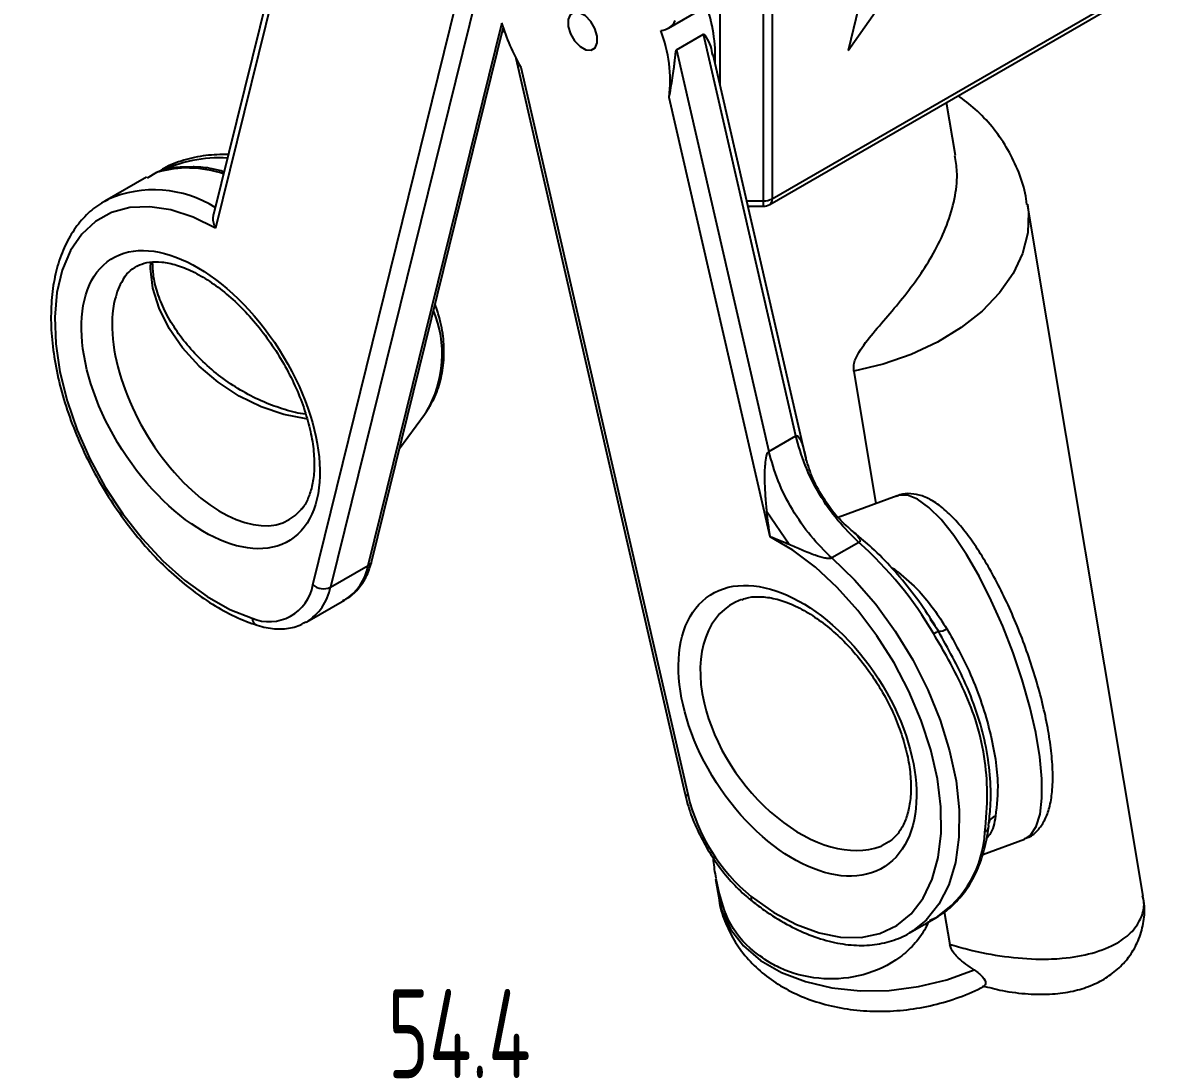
# Model space of a CAD drawing. Header units: millimetres. Extents: x 227 to 1067, y 103 to 697.
# Drawn here: x 733.4 to 823.1, y 464.9 to 546.5 of the extents above; entities that cross this region are included whole.
import ezdxf

# ---------------------------------------------------------------- set-up
doc = ezdxf.new("R2010")
doc.units = ezdxf.units.MM
doc.header["$LTSCALE"] = 2
doc.header["$PDSIZE"] = -1
doc.layers.add('7标注层', color=4, linetype='Continuous')
doc.styles.add('PC_TEXTSTYLE', font='ISOCP.SHX', dxfattribs={"width": 0.707, "bigfont": 'GBCBIG.SHX'})
doc.dimstyles.new('GB_LINEAR', dxfattribs={"dimtxt": 3.5, "dimasz": 3.5, "dimexe": 1, "dimexo": 0, "dimgap": 1.5, "dimtad": 1, "dimdsep": 46, "dimtxsty": 'PC_TEXTSTYLE', "dimcen": 0, "dimclrd": 256, "dimclrt": 3, "dimadec": 0, "dimazin": 2, "dimtp": 0.1, "dimtm": 0.1, "dimtfac": 0.71, "dimtdec": 3, "dimtmove": 0, "dimatfit": 3, "dimfxl": 1, "dimtfill": 1, "dimarcsym": 0})

# ---------------------------------------------------------------- blocks, each defined once
blk = doc.blocks.new('*D15')
at = {"layer": '7标注层', "color": 0, "lineweight": -2}
for p, q in [((647.533, 384.034), (647.533, 462.869)), ((740.533, 384.034), (740.533, 462.869))]:
    blk.add_line(p, q, dxfattribs=at)
at = {"layer": '7标注层', "lineweight": -2}
blk.add_line((654.533, 460.869), (733.533, 460.869), dxfattribs=at)
at = {"layer": '7标注层'}
for points in [[(654.533, 462.036), (654.533, 459.702), (647.533, 460.869)], [(733.533, 459.702), (733.533, 462.036), (740.533, 460.869)]]:
    blk.add_solid(points, dxfattribs=at)
at = {"layer": 'Defpoints', "color": 0}
for p in [(740.533, 460.869), (647.533, 384.034), (740.533, 384.034)]:
    blk.add_point(p, dxfattribs=at)
at = {"layer": '7标注层', "color": 3, "insert": (694.033, 467.021), "char_height": 7, "attachment_point": 5, "style": 'PC_TEXTSTYLE', "bg_fill": 3, "box_fill_scale": 1.1, "bg_fill_color": 257, "bg_fill_transparency": 0}
blk.add_mtext('93', dxfattribs=at)
blk = doc.blocks.new('*D16')
at = {"layer": '7标注层', "color": 0, "lineweight": -2}
for p, q in [((740.533, 400.804), (740.533, 462.869)), ((794.933, 399.244), (794.933, 462.869))]:
    blk.add_line(p, q, dxfattribs=at)
at = {"layer": '7标注层', "lineweight": -2}
blk.add_line((747.533, 460.869), (787.933, 460.869), dxfattribs=at)
at = {"layer": '7标注层'}
for points in [[(747.533, 462.036), (747.533, 459.702), (740.533, 460.869)], [(787.933, 459.702), (787.933, 462.036), (794.933, 460.869)]]:
    blk.add_solid(points, dxfattribs=at)
at = {"layer": 'Defpoints', "color": 0}
for p in [(794.933, 460.869), (740.533, 400.804), (794.933, 399.244)]:
    blk.add_point(p, dxfattribs=at)
at = {"layer": '7标注层', "color": 3, "insert": (767.733, 467.019), "char_height": 7, "attachment_point": 5, "style": 'PC_TEXTSTYLE', "bg_fill": 3, "box_fill_scale": 1.1, "bg_fill_color": 257, "bg_fill_transparency": 0}
blk.add_mtext('54.4', dxfattribs=at)

msp = doc.modelspace()

# ---------------------------------------------------------------- linework, layer by layer
at = {"color": 7, "linetype": 'Continuous', "lineweight": 25}
for p, q in [((755.617, 560.682), (748.407, 531.451)), ((755.881, 560.034), (748.566, 530.379)), ((791.646, 532.52), (791.646, 554.811)), ((792.353, 554.98), (792.353, 532.689)), ((792.146, 532.231), (822.885, 549.976)), ((792.353, 532.689), (823.092, 550.434)), ((756.214, 502.319), (767.493, 548.045)), ((784.181, 546.101), (787.716, 548.142)), ((799.131, 547.701), (798.321, 544.354)), ((798.321, 544.354), (800.442, 547.358)), ((760.862, 504.202), (771.195, 546.094)), ((771.144, 545.889), (771.294, 545.802)), ((784.826, 544.392), (786.947, 545.617)), ((794.201, 514.032), (786.947, 545.617)), ((784.826, 544.392), (792.079, 512.808)), ((772.185, 543.741), (785.459, 485.943)), ((795.004, 512.208), (787.703, 543.998)), ((772.573, 543.032), (785.726, 485.759)), ((792.18, 506.09), (784.244, 540.644)), ((806.758, 536.077), (806.057, 540.261)), ((743.914, 534.756), (743.182, 534.303)), ((743.129, 534.392), (739.851, 532.5)), ((739.851, 532.5), (740.086, 532.629)), ((790.437, 532.097), (791.646, 532.097)), ((821.527, 477.846), (812.414, 532.266)), ((798.755, 519.132), (800.502, 508.702)), ((763.045, 513.053), (764.999, 515.719)), ((764.999, 515.719), (765.159, 515.948)), ((792.079, 512.808), (794.201, 514.032)), ((802.172, 509.32), (797.532, 507.602)), ((793.668, 505.486), (791.933, 508.059)), ((798.692, 506.503), (798.551, 506.623)), ((799.167, 505.655), (797.045, 504.43)), ((757.607, 502.133), (760.577, 503.848)), ((755.746, 499.409), (758.716, 501.123)), ((805.413, 498.67), (804.771, 499.586)), ((808.898, 481.1), (812.174, 482.313)), ((787.896, 479.177), (788.163, 477.584)), ((805.875, 476.615), (806.305, 474.045)), ((803.133, 474.94), (805.254, 476.164))]:
    msp.add_line(p, q, dxfattribs=at)
at = {"color": 8, "linetype": 'Continuous', "lineweight": 25}
for p, q in [((769.09, 548.686), (757.607, 502.133)), ((788.232, 548.683), (788.232, 541.697)), ((760.577, 503.848), (771.084, 546.446)), ((790.34, 532.52), (791.646, 532.52)), ((791.646, 532.097), (791.646, 532.52))]:
    msp.add_line(p, q, dxfattribs=at)
at = {"color": 7, "linetype": 'Continuous', "lineweight": 25, "flags": 128}
for points in [[(777.199, 547.317), (776.78, 547.351), (776.463, 547.159), (776.294, 546.768), (776.299, 546.239), (776.479, 545.652), (776.805, 545.097), (777.228, 544.658), (777.683, 544.402), (778.101, 544.368), (778.419, 544.56), (778.588, 544.951), (778.582, 545.48), (778.403, 546.067), (778.077, 546.622), (777.654, 547.061), (777.199, 547.317)], [(748.566, 530.379), (746.793, 531.247), (745.055, 531.81), (743.388, 532.057), (741.823, 531.984), (740.392, 531.591), (739.121, 530.887), (738.037, 529.885), (737.159, 528.604), (736.506, 527.071), (736.09, 525.314), (735.92, 523.368), (735.997, 521.271), (736.322, 519.064), (736.887, 516.79), (737.682, 514.494), (738.691, 512.22), (739.894, 510.013), (741.269, 507.915), (742.787, 505.968), (744.419, 504.211), (746.134, 502.676), (747.898, 501.394), (749.677, 500.391), (751.436, 499.685)], [(790.698, 477.802), (792.477, 476.557), (794.265, 475.597), (796.026, 474.942), (797.727, 474.603), (799.332, 474.588), (800.811, 474.897), (802.134, 475.524), (803.275, 476.456), (804.212, 477.675), (804.925, 479.158), (805.402, 480.874), (805.632, 482.79), (805.611, 484.868), (805.34, 487.066), (804.823, 489.343), (804.071, 491.651), (803.099, 493.947), (801.926, 496.184), (800.575, 498.318), (799.073, 500.308), (797.45, 502.113), (795.737, 503.699), (793.969, 505.033), (792.18, 506.09)], [(758.604, 501.061), (758.658, 501.091), (758.716, 501.123)], [(809.359, 483.395), (809.366, 483.321), (809.363, 483.267)], [(803.406, 475.107), (803.251, 475.01), (803.133, 474.94)]]:
    msp.add_lwpolyline(points, dxfattribs=at)
at = {"color": 8, "linetype": 'Continuous', "lineweight": 25, "flags": 128}
for points in [[(812.416, 532.257), (812.493, 531.609), (812.435, 530.003), (812.029, 528.389), (811.283, 526.801), (810.214, 525.276), (808.845, 523.847), (807.207, 522.545), (805.336, 521.4), (803.272, 520.435), (801.063, 519.674), (798.755, 519.132)], [(755.758, 515.376), (755.7, 515.382), (753.938, 515.709), (752.159, 516.31), (750.418, 517.166), (748.773, 518.249), (747.277, 519.524), (745.976, 520.95), (744.914, 522.482), (744.123, 524.069), (743.631, 525.662), (743.452, 527.209), (743.465, 527.737)], [(812.174, 482.313), (812.66, 482.628), (813.108, 483.3), (813.41, 484.28), (813.559, 485.544), (813.551, 487.061), (813.385, 488.794), (813.067, 490.699), (812.603, 492.731), (812.006, 494.838), (811.29, 496.97), (810.472, 499.073), (809.573, 501.096), (808.615, 502.989), (807.622, 504.706), (806.617, 506.203), (805.626, 507.445), (804.673, 508.4), (803.782, 509.046), (802.974, 509.366), (802.27, 509.352), (802.172, 509.32)], [(797.045, 504.43), (798.815, 502.718), (800.484, 500.786), (802.02, 498.673), (803.395, 496.42), (804.58, 494.069), (805.555, 491.666), (806.299, 489.259), (806.798, 486.892), (807.043, 484.613), (807.028, 482.464), (806.755, 480.489), (806.228, 478.724), (805.458, 477.204), (804.459, 475.958), (803.406, 475.107)], [(788.163, 477.584), (788.388, 476.668), (789.058, 475.233), (790.083, 473.926), (791.434, 472.783), (793.075, 471.836), (794.961, 471.11), (797.039, 470.626), (799.252, 470.396), (801.54, 470.427), (803.84, 470.719), (806.089, 471.263), (808.224, 472.044)]]:
    msp.add_lwpolyline(points, dxfattribs=at)
at = {"color": 7, "linetype": 'Continuous', "lineweight": 25}
for centre, radius, start, end in [((776.228, 543.873), 11.636, 357.42609, 20.61053), ((786.506, 551.137), 16.119, 196.64188, 210.18819), ((783.517, 547.258), 1.332, 272.87831, 334.71988), ((773.136, 541.938), 11.184, 353.35385, 20.89898), ((746.857, 534.569), 0.62, 86.7943, 120.72793), ((791.675, 533.962), 1.443, 268.8559, 298.04024), ((791.646, 533.097), 1, 270, 299.99731), ((779.053, 483.218), 30.133, 30.4012, 48.12643), ((752.771, 502.915), 3.495, 247.53687, 350.17604), ((757.053, 503.292), 1.285, 229.25431, 295.5845), ((807.555, 494.34), 4.831, 116.3267, 121.33167), ((805.459, 499.725), 1.056, 267.47303, 305.91901), ((799.98, 489.134), 14.648, 193.31984, 230.67697)]:
    msp.add_arc(centre, radius, start, end, dxfattribs=at)
at = {"color": 8, "linetype": 'Continuous', "lineweight": 25}
for centre, radius, start, end in [((748.824, 525.484), 10.417, 86.2824, 116.6703), ((746.172, 524.855), 10.253, 72.84492, 87.9419), ((743.713, 524.262), 9.12, 58.0256, 113.4357), ((791.877, 532.628), 0.48, 304.05635, 7.25583), ((757.443, 520.476), 8.947, 329.59087, 22.37483), ((760.316, 504.349), 0.566, 297.5023, 344.88506), ((756.49, 504.642), 4.163, 302.31263, 349.00032), ((753.534, 502.922), 4.149, 301.42745, 349.04147), ((752.077, 499.739), 0.643, 184.74782, 248.38315), ((785.736, 486.06), 0.301, 202.81001, 268.04097), ((810.088, 483.394), 0.747, 104.1377, 164.62955), ((800.489, 483.316), 8.594, 303.67536, 357.07515), ((808.825, 483.366), 0.546, 296.75298, 349.6522), ((791.057, 477.688), 0.377, 162.34709, 224.61845)]:
    msp.add_arc(centre, radius, start, end, dxfattribs=at)
at = {"color": 7, "linetype": 'Continuous', "lineweight": 25}
for centre, major_axis, ratio in [((747.391, 516.887), (-7.052, 11.043), 0.55917), ((794.331, 490.841), (-6.862, 10.675), 0.596132)]:
    msp.add_ellipse(centre, major_axis=major_axis, ratio=ratio, dxfattribs=at)
for centre, major_axis, ratio, start_param, end_param in [((748.452, 517.5), (-5.929, 10.043), 0.537847, 0.226734, 0.279352), ((748.452, 517.5), (-5.929, 10.043), 0.537847, 3.319695, 3.368327), ((795.391, 491.453), (-6.521, 9.148), 0.630771, 2.972323, 2.997303)]:
    msp.add_ellipse(centre, major_axis=major_axis, ratio=ratio, start_param=start_param, end_param=end_param, dxfattribs=at)
at = {"color": 8, "linetype": 'Continuous', "lineweight": 25}
for centre, major_axis, ratio, start_param, end_param in [((748.452, 517.5), (-5.929, 10.043), 0.537847, 0.279352, 0.502104), ((748.452, 517.5), (-5.929, 10.043), 0.537847, 0.502104, 3.319695), ((799.681, 493.042), (-8.216, 12.142), 0.614113, 5.216329, 5.259568), ((795.391, 491.453), (-6.521, 9.148), 0.630771, 6.114324, 7.271851), ((795.391, 491.453), (-6.521, 9.148), 0.630771, 0.988666, 2.972323)]:
    msp.add_ellipse(centre, major_axis=major_axis, ratio=ratio, start_param=start_param, end_param=end_param, dxfattribs=at)
at = {"color": 7, "linetype": 'Continuous', "lineweight": 25}
for points, knots in [([(786.947, 545.617), (786.951, 545.618), (786.962, 545.622), (786.986, 545.617), (787.052, 545.561), (787.242, 545.243), (787.522, 544.703), (787.599, 544.215), (787.635, 543.982)], [0, 0, 0, 0, 0.007444, 0.017334, 0.042629, 0.153941, 0.595575, 1, 1, 1, 1]), ([(784.244, 540.644), (784.332, 541.143), (784.457, 541.849), (784.601, 542.821), (784.664, 543.339), (784.703, 543.694), (784.728, 543.933), (784.746, 544.093), (784.76, 544.199), (784.774, 544.274), (784.787, 544.326), (784.8, 544.361), (784.812, 544.382), (784.822, 544.389), (784.826, 544.392)], [0, 0, 0, 0, 0.44239, 0.625945, 0.751281, 0.835303, 0.891042, 0.927904, 0.952348, 0.968687, 0.982895, 0.99045, 0.995694, 1, 1, 1, 1]), ([(812.378, 532.244), (812.339, 532.535), (812.212, 533.483), (811.672, 535.011), (810.802, 536.771), (809.668, 538.356), (808.395, 539.721), (807.422, 540.447), (806.967, 540.787)], [0, 0, 0, 0, 0.084578, 0.275545, 0.463545, 0.649997, 0.836425, 1, 1, 1, 1]), ([(749.571, 536.17), (748.974, 536.158), (747.752, 536.136), (746.056, 535.736), (744.827, 535.299), (744.256, 534.91), (744.14, 534.831)], [0, 0, 0, 0, 0.298686, 0.611293, 0.921087, 1, 1, 1, 1]), ([(798.755, 519.132), (798.751, 519.335), (798.742, 519.81), (799.262, 520.85), (800.281, 522.14), (801.621, 523.677), (803.443, 525.875), (805.082, 528.302), (806.238, 530.892), (806.769, 532.904), (806.949, 534.66), (806.78, 535.663), (806.711, 536.07)], [0, 0, 0, 0, 0.037005, 0.086476, 0.178921, 0.274447, 0.372398, 0.580193, 0.694598, 0.812503, 0.923784, 1, 1, 1, 1]), ([(746.541, 535.101), (746.434, 535.104), (745.428, 535.123), (744.628, 534.93), (743.914, 534.756)], [0, 0, 0, 0, 0.105996, 1, 1, 1, 1]), ([(746.89, 535.165), (746.517, 535.172), (745.612, 535.19), (744.685, 535.04), (744.163, 534.842), (744.048, 534.798)], [0, 0, 0, 0, 0.3537621, 0.8578097, 1, 1, 1, 1]), ([(749.234, 534.802), (748.92, 534.892), (748.116, 535.122), (747.343, 535.163), (746.872, 535.188)], [0, 0, 0, 0, 0.390313, 1, 1, 1, 1]), ([(740.13, 532.608), (739.891, 532.491), (739.206, 532.155), (738.254, 531.301), (737.29, 530.099), (736.537, 528.657), (735.994, 527.009), (735.675, 525.173), (735.585, 523.18), (735.727, 521.067), (736.098, 518.871), (736.688, 516.63), (737.486, 514.381), (738.479, 512.161), (739.649, 510.004), (740.978, 507.947), (742.445, 506.022), (744.025, 504.26), (745.695, 502.692), (747.431, 501.342), (749.205, 500.239), (750.682, 499.535), (751.557, 499.237), (751.84, 499.14)], [0, 0, 0, 0, 0.025704, 0.073697, 0.121738, 0.170317, 0.219646, 0.269618, 0.319972, 0.370474, 0.420959, 0.471383, 0.521744, 0.572058, 0.622347, 0.672636, 0.722947, 0.773304, 0.823735, 0.874265, 0.92491, 0.975663, 1, 1, 1, 1]), ([(748.566, 530.379), (748.565, 530.381), (748.553, 530.407), (748.48, 530.566), (748.393, 530.851), (748.358, 531.197), (748.399, 531.379), (748.414, 531.45)], [0, 0, 0, 0, 0.005722, 0.077844, 0.468917, 0.793541, 1, 1, 1, 1]), ([(741.311, 526.328), (741.324, 526.355), (741.476, 526.676), (741.89, 527.067), (742.536, 527.508), (743.349, 527.726), (744.335, 527.742), (745.481, 527.509), (746.758, 527), (748.089, 526.234), (749.437, 525.222), (750.763, 523.984), (752.024, 522.554), (753.179, 520.973), (754.189, 519.291), (755.026, 517.561), (755.668, 515.836), (756.102, 514.171), (756.325, 512.613), (756.341, 511.213), (756.17, 509.999), (755.825, 509.031), (755.517, 508.459), (755.306, 508.269), (755.281, 508.246)], [0, 0, 0, 0, 0.004372, 0.052122, 0.104243, 0.154857, 0.202828, 0.254542, 0.305436, 0.356344, 0.407689, 0.459431, 0.511321, 0.562996, 0.614104, 0.664413, 0.713765, 0.762087, 0.809394, 0.855805, 0.901603, 0.947359, 0.993849, 1, 1, 1, 1]), ([(755.663, 515.735), (755.659, 515.735), (755.133, 515.778), (754.01, 516.084), (752.353, 516.664), (750.713, 517.492), (749.154, 518.509), (747.717, 519.695), (746.447, 521.011), (745.379, 522.416), (744.541, 523.867), (743.961, 525.313), (743.638, 526.615), (743.625, 527.369), (743.619, 527.697)], [0, 0, 0, 0, 0.000814, 0.09386, 0.18686, 0.279943, 0.373111, 0.46629, 0.55936, 0.652205, 0.744757, 0.837034, 0.929199, 1, 1, 1, 1]), ([(765.178, 515.974), (765.337, 516.231), (765.769, 516.926), (766.251, 518.193), (766.544, 519.773), (766.538, 521.448), (766.312, 522.993), (765.972, 523.968), (765.835, 524.363)], [0, 0, 0, 0, 0.10989, 0.297317, 0.485443, 0.67579, 0.868894, 1, 1, 1, 1]), ([(791.933, 508.059), (791.895, 508.454), (791.815, 509.295), (791.757, 510.544), (791.772, 511.614), (791.855, 512.318), (791.952, 512.644), (792.017, 512.752), (792.053, 512.79), (792.071, 512.802), (792.079, 512.808)], [0, 0, 0, 0, 0.255053, 0.542523, 0.793021, 0.920449, 0.968282, 0.985408, 0.992882, 1, 1, 1, 1]), ([(798.554, 506.627), (798.19, 506.951), (797.401, 507.654), (796.413, 509.04), (795.516, 510.57), (795.162, 511.707), (794.999, 512.231)], [0, 0, 0, 0, 0.215762, 0.468888, 0.755057, 1, 1, 1, 1]), ([(812.187, 482.364), (812.34, 482.414), (812.781, 482.558), (813.341, 483.101), (813.839, 483.86), (814.184, 484.83), (814.389, 486.053), (814.431, 487.545), (814.307, 489.236), (814.034, 491.05), (813.627, 492.952), (813.096, 494.913), (812.455, 496.893), (811.718, 498.854), (810.9, 500.753), (810.019, 502.553), (809.09, 504.214), (808.128, 505.705), (807.143, 506.999), (806.132, 508.076), (805.147, 508.855), (804.188, 509.339), (803.276, 509.514), (802.549, 509.489), (802.204, 509.307), (802.117, 509.261)], [0, 0, 0, 0, 0.019001, 0.054712, 0.09125, 0.132679, 0.181112, 0.23307, 0.283783, 0.333342, 0.382209, 0.430683, 0.478949, 0.527131, 0.575325, 0.623602, 0.672076, 0.720904, 0.770336, 0.820793, 0.872971, 0.916558, 0.953736, 0.988367, 1, 1, 1, 1]), ([(792.18, 506.09), (792.179, 506.096), (792.176, 506.115), (792.159, 506.235), (792.134, 506.409), (792.088, 506.744), (792.018, 507.279), (791.966, 507.757), (791.933, 508.059)], [0, 0, 0, 0, 0.009784, 0.029139, 0.183211, 0.275694, 0.541579, 1, 1, 1, 1]), ([(793.668, 505.486), (793.566, 505.53), (793.285, 505.649), (792.922, 505.8), (792.619, 505.921), (792.415, 506.001), (792.288, 506.049), (792.2, 506.082), (792.185, 506.088), (792.18, 506.09)], [0, 0, 0, 0, 0.202203, 0.552489, 0.729125, 0.818154, 0.969069, 0.989521, 1, 1, 1, 1]), ([(805.414, 498.67), (805.189, 499.037), (804.54, 500.1), (803.35, 501.775), (801.82, 503.611), (800.311, 505.169), (799.293, 506.005), (798.846, 506.372)], [0, 0, 0, 0, 0.122311, 0.354005, 0.585969, 0.818215, 1, 1, 1, 1]), ([(797.045, 504.43), (797.031, 504.423), (797.002, 504.409), (796.926, 504.389), (796.748, 504.375), (796.31, 504.441), (795.784, 504.612), (795.187, 504.84), (794.495, 505.13), (793.992, 505.346), (793.668, 505.486)], [0, 0, 0, 0, 0.013708, 0.028053, 0.060735, 0.14415, 0.352184, 0.502176, 0.678733, 1, 1, 1, 1]), ([(758.562, 501.085), (758.722, 501.16), (759.223, 501.392), (759.883, 502.077), (760.511, 503.041), (760.747, 503.82), (760.862, 504.202)], [0, 0, 0, 0, 0.136858, 0.427831, 0.719115, 1, 1, 1, 1]), ([(802.243, 503.323), (802.819, 502.84), (804.27, 501.623), (805.398, 499.905), (806.079, 498.87)], [0, 0, 0, 0, 0.397147, 1, 1, 1, 1]), ([(789.954, 501.133), (790.063, 501.183), (790.43, 501.352), (791.247, 501.417), (792.389, 501.306), (793.675, 500.904), (795.005, 500.249), (796.347, 499.348), (797.661, 498.226), (798.908, 496.912), (800.049, 495.446), (801.051, 493.87), (801.888, 492.23), (802.539, 490.575), (802.99, 488.951), (803.234, 487.405), (803.274, 485.983), (803.12, 484.725), (802.793, 483.663), (802.313, 482.818), (801.721, 482.176), (801.217, 481.925), (800.962, 481.798)], [0, 0, 0, 0, 0.02272, 0.076002, 0.133038, 0.187712, 0.241332, 0.294404, 0.346974, 0.398942, 0.450207, 0.500724, 0.550522, 0.599696, 0.648395, 0.696804, 0.745145, 0.79364, 0.842667, 0.892986, 0.946031, 1, 1, 1, 1]), ([(751.84, 499.14), (752.078, 499.073), (752.756, 498.882), (753.842, 498.815), (754.911, 498.976), (755.463, 499.292), (755.669, 499.41)], [0, 0, 0, 0, 0.174854, 0.497931, 0.813558, 1, 1, 1, 1]), ([(809.359, 483.395), (809.418, 483.878), (809.555, 485.014), (809.534, 487.078), (809.223, 489.489), (808.567, 492.005), (807.39, 495.111), (806.174, 497.3), (805.413, 498.67)], [0, 0, 0, 0, 0.113348, 0.266626, 0.424335, 0.577975, 0.736023, 1, 1, 1, 1]), ([(806.079, 498.87), (806.692, 497.767), (807.699, 495.953), (808.744, 493.268), (809.431, 491.017), (809.887, 488.85), (810.167, 486.424), (810.004, 484.99), (809.905, 484.119)], [0, 0, 0, 0, 0.2186, 0.359448, 0.500299, 0.641154, 0.782003, 1, 1, 1, 1]), ([(809.071, 482.878), (809.163, 483.89), (809.332, 485.75), (809.09, 488.818), (808.438, 491.617), (807.355, 494.245), (806.196, 496.494), (805.382, 497.887), (805.043, 498.466)], [0, 0, 0, 0, 0.213451, 0.392316, 0.571066, 0.729173, 0.88729, 1, 1, 1, 1]), ([(785.459, 485.943), (785.531, 485.656), (785.738, 484.828), (786.247, 483.446), (787.032, 481.851), (787.989, 480.345), (789.085, 478.979), (790.042, 478.027), (790.625, 477.555), (790.789, 477.423)], [0, 0, 0, 0, 0.089604, 0.258489, 0.427144, 0.595739, 0.764563, 0.933906, 1, 1, 1, 1]), ([(804.702, 475.922), (804.937, 476.023), (805.628, 476.323), (806.606, 477.121), (807.615, 478.27), (808.415, 479.662), (808.998, 481.242), (809.262, 482.49), (809.351, 483.179), (809.363, 483.267)], [0, 0, 0, 0, 0.090242, 0.266108, 0.441815, 0.61913, 0.799135, 0.974264, 1, 1, 1, 1]), ([(787.7, 480.86), (787.704, 480.788), (787.734, 480.239), (787.825, 479.709), (787.904, 479.248)], [0, 0, 0, 0, 0.131413, 1, 1, 1, 1]), ([(788.17, 477.583), (788.172, 477.556), (788.217, 476.969), (788.596, 475.866), (789.305, 474.347), (790.308, 472.98), (791.538, 471.774), (792.992, 470.744), (794.653, 469.906), (796.495, 469.28), (798.478, 468.887), (800.554, 468.737), (802.668, 468.836), (804.776, 469.176), (806.819, 469.775), (808.245, 470.326), (808.936, 470.722), (809.027, 470.774)], [0, 0, 0, 0, 0.003301, 0.0740572, 0.1439538, 0.2139126, 0.2849238, 0.3577692, 0.4328386, 0.5099789, 0.5885764, 0.6678907, 0.747416, 0.8271315, 0.907215, 0.9878423, 1, 1, 1, 1]), ([(790.789, 477.423), (791.094, 477.191), (791.98, 476.52), (793.477, 475.595), (795.263, 474.749), (797.035, 474.19), (798.758, 473.931), (800.404, 473.972), (801.913, 474.346), (802.928, 474.751), (803.375, 475.1), (803.426, 475.14)], [0, 0, 0, 0, 0.069498, 0.201436, 0.333709, 0.466066, 0.597973, 0.728645, 0.857296, 0.983775, 1, 1, 1, 1]), ([(808.875, 470.791), (809.401, 470.654), (810.626, 470.333), (812.472, 470.115), (814.307, 470.096), (815.937, 470.315), (817.349, 470.738), (818.571, 471.349), (819.628, 472.149), (820.504, 473.139), (821.179, 474.333), (821.565, 475.657), (821.67, 476.879), (821.542, 477.591), (821.492, 477.865)], [0, 0, 0, 0, 0.090813, 0.211587, 0.329478, 0.429915, 0.51779, 0.596276, 0.669234, 0.739302, 0.808748, 0.883433, 0.955073, 1, 1, 1, 1]), ([(808.224, 472.044), (807.79, 472.334), (807.099, 472.796), (806.452, 473.522), (806.336, 473.935), (806.305, 474.045)], [0, 0, 0, 0, 0.553082, 0.880588, 1, 1, 1, 1]), ([(808.224, 472.044), (808.477, 471.857), (808.982, 471.483), (809.181, 470.947), (809.074, 470.835), (809.023, 470.781)], [0, 0, 0, 0, 0.341074, 0.68134, 1, 1, 1, 1])]:
    msp.add_open_spline(points, degree=3, knots=knots, dxfattribs=at)
at = {"color": 8, "linetype": 'Continuous', "lineweight": 25}
for points, knots in [([(794.201, 514.032), (794.209, 514.037), (794.228, 514.046), (794.267, 514.05), (794.348, 514.026), (794.696, 513.602), (794.852, 512.902), (794.984, 512.281), (794.999, 512.206)], [0, 0, 0, 0, 0.0139867, 0.0286807, 0.0623822, 0.1566609, 0.8980223, 1, 1, 1, 1]), ([(798.542, 506.613), (798.631, 506.551), (798.893, 506.367), (799.153, 506.085), (799.265, 505.83), (799.24, 505.724), (799.204, 505.68), (799.179, 505.663), (799.167, 505.655)], [0, 0, 0, 0, 0.230794, 0.685221, 0.867498, 0.938827, 0.970111, 1, 1, 1, 1]), ([(809.905, 484.119), (809.812, 483.593), (809.694, 482.921), (809.286, 482.475), (809.196, 482.377)], [0, 0, 0, 0, 0.780385, 1, 1, 1, 1]), ([(792.17, 472.588), (791.633, 472.95), (790.192, 473.922), (788.618, 476.066), (788.15, 478.217), (787.938, 479.187)], [0, 0, 0, 0, 0.246056, 0.659904, 1, 1, 1, 1]), ([(806.305, 474.045), (806.772, 473.912), (808.232, 473.495), (810.653, 473.036), (813.146, 472.845), (815.476, 472.934), (817.601, 473.305), (819.443, 474.05), (820.74, 475.04), (821.416, 476.132), (821.655, 477.09), (821.517, 477.664), (821.475, 477.837)], [0, 0, 0, 0, 0.0569205, 0.1781898, 0.3022803, 0.3864104, 0.5127161, 0.6431244, 0.7517195, 0.8635353, 0.9587786, 1, 1, 1, 1]), ([(804.638, 475.863), (804.56, 475.681), (804.303, 475.082), (803.626, 474.13), (802.873, 473.406), (801.586, 472.428), (799.541, 471.475), (796.323, 471.187), (793.831, 471.724), (792.554, 472.389), (792.17, 472.588)], [0, 0, 0, 0, 0.04314, 0.142291, 0.241567, 0.255184, 0.469095, 0.680072, 0.903883, 1, 1, 1, 1])]:
    msp.add_open_spline(points, degree=3, knots=knots, dxfattribs=at)
at = {"color": 7, "linetype": 'Continuous', "lineweight": 25}
for points in [[(799.167, 505.655), (798.598, 506.209), (797.46, 507.316), (796.017, 509.427), (794.853, 511.713), (794.418, 513.259), (794.201, 514.032)], [(797.045, 504.43), (796.476, 504.984), (795.339, 506.091), (793.896, 508.203), (792.732, 510.488), (792.297, 512.035), (792.079, 512.808)]]:
    msp.add_open_spline(points, degree=3, dxfattribs=at)

# ---------------------------------------------------------------- dimensions: what is measured, and where the dimension line sits
at = {"layer": '7标注层'}
dim = msp.add_linear_dim(base=(740.533, 460.869), p1=(647.533, 384.034), p2=(740.533, 384.034), dimstyle='GB_LINEAR', override={"dimscale": 2, "dimgap": 1.5, "dimtad": 1, "dimjust": 0, "dimdec": 2, "dimlfac": 1, "dimse1": 0, "dimse2": 0, "dimsd1": 0, "dimsd2": 0, "dimclrd": 256, "dimclre": 0, "dimtofl": 1, "dimtvp": 0.1}, dxfattribs=at)
dim.commit()
dim.dimension.update_dxf_attribs({"geometry": '*D15', "text_midpoint": (694.033, 467.021)})

# ---------------------------------------------------------------- next in the draw order: dimensions: what is measured, and where the dimension line sits
dim = msp.add_linear_dim(base=(794.933, 460.869), p1=(740.533, 400.804), p2=(794.933, 399.244), dimstyle='GB_LINEAR', override={"dimscale": 2, "dimgap": 1.5, "dimtad": 1, "dimjust": 0, "dimdec": 2, "dimlfac": 1, "dimse1": 0, "dimse2": 0, "dimsd1": 0, "dimsd2": 0, "dimclrd": 256, "dimclre": 0, "dimtofl": 1, "dimtvp": 0.1}, dxfattribs=at)
dim.commit()
dim.dimension.update_dxf_attribs({"geometry": '*D16', "text_midpoint": (767.733, 467.019)})

doc.saveas('drawing.dxf')
